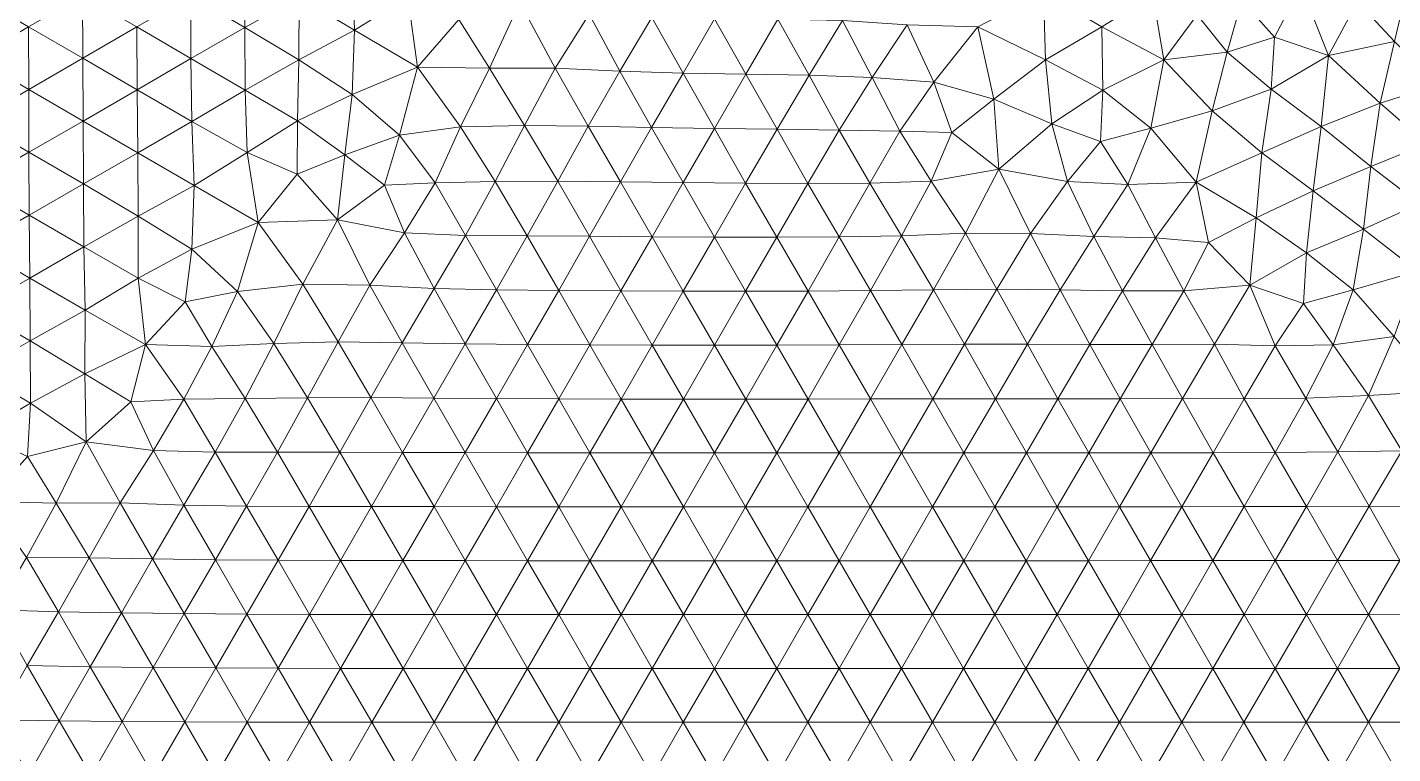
# Model space of a CAD drawing. Extents: x 1.2 to 53.9, y -43.5 to 3.2.
# Drawn here: x 35.909 to 40.299, y -39.549 to -37.213 of the extents above; entities that cross this region are included whole.
import ezdxf

# ---------------------------------------------------------------- set-up
doc = ezdxf.new("R2010")
doc.units = 0
doc.header["$MEASUREMENT"] = 0
doc.layers.add('layer', color=7, linetype='Continuous')

msp = doc.modelspace()

# ---------------------------------------------------------------- linework, layer by layer
at = {"layer": 'layer', "color": 47, "lineweight": 9}
for points in [[(36.6083, -37.0129), (36.4344, -37.1119), (36.6084, -37.2141)], [(36.6083, -37.0129), (36.6084, -37.2141), (36.7827, -37.116)], [(36.9549, -37.0172), (36.7827, -37.116), (36.9616, -37.2223)], [(36.9549, -37.0172), (36.9616, -37.2223), (37.1323, -37.1146)], [(40.3048, -37.2588), (40.3542, -37.0489), (40.1863, -37.1316)], [(39.9188, -37.2444), (40.0048, -37.082), (39.814, -37.127)], [(40.0933, -37.3034), (40.0048, -37.082), (39.9188, -37.2444)], [(40.0933, -37.3034), (40.1863, -37.1316), (40.0048, -37.082)], [(35.7397, -37.1101), (35.7399, -37.3118), (35.9133, -37.2111)], [(36.0868, -37.1106), (35.9133, -37.2111), (36.0874, -37.3124)], [(36.0868, -37.1106), (36.0874, -37.3124), (36.2608, -37.2119)], [(36.4344, -37.1119), (36.2608, -37.2119), (36.4353, -37.3135)], [(36.4344, -37.1119), (36.4353, -37.3135), (36.6084, -37.2141)], [(36.7827, -37.116), (36.6084, -37.2141), (36.7821, -37.3181)], [(36.7827, -37.116), (36.7821, -37.3181), (36.9616, -37.2223)], [(37.1323, -37.1146), (36.9616, -37.2223), (37.164, -37.3415)], [(37.1323, -37.1146), (37.164, -37.3415), (37.2968, -37.1875)], [(37.2968, -37.1875), (37.3953, -37.345), (37.4923, -37.1328)], [(37.3953, -37.345), (37.6067, -37.3443), (37.4923, -37.1328)], [(37.4923, -37.1328), (37.6067, -37.3443), (37.7161, -37.1712)], [(39.1833, -37.3182), (39.1761, -37.1013), (38.9657, -37.2119)], [(39.1833, -37.3182), (39.3639, -37.2118), (39.1761, -37.1013)], [(39.5638, -37.3176), (39.5276, -37.1083), (39.3639, -37.2118)], [(39.5638, -37.3176), (39.6709, -37.1734), (39.5276, -37.1083)], [(39.7673, -37.2933), (39.814, -37.127), (39.6709, -37.1734)], [(39.9188, -37.2444), (39.814, -37.127), (39.7673, -37.2933)], [(40.3048, -37.2588), (40.1863, -37.1316), (40.0933, -37.3034)], [(37.6067, -37.3443), (37.8146, -37.3545), (37.7161, -37.1712)], [(37.7161, -37.1712), (37.8146, -37.3545), (37.9172, -37.1817)], [(37.8146, -37.3545), (38.0175, -37.3604), (37.9172, -37.1817)], [(37.9172, -37.1817), (38.0175, -37.3604), (38.1184, -37.1855)], [(39.7673, -37.2933), (39.6709, -37.1734), (39.5638, -37.3176)], [(35.9133, -37.2111), (35.7399, -37.3118), (35.9138, -37.413)], [(35.9133, -37.2111), (35.9138, -37.413), (36.0874, -37.3124)], [(36.2608, -37.2119), (36.0874, -37.3124), (36.2622, -37.414)], [(36.2608, -37.2119), (36.2622, -37.414), (36.4353, -37.3135)], [(36.6084, -37.2141), (36.4353, -37.3135), (36.6095, -37.4148)], [(36.6084, -37.2141), (36.6095, -37.4148), (36.7821, -37.3181)], [(36.9616, -37.2223), (36.7821, -37.3181), (36.9537, -37.4297)], [(36.9616, -37.2223), (36.9537, -37.4297), (37.164, -37.3415)], [(37.2968, -37.1875), (37.164, -37.3415), (37.3953, -37.345)], [(38.0175, -37.3604), (38.2198, -37.3638), (38.1184, -37.1855)], [(38.1184, -37.1855), (38.2198, -37.3638), (38.3221, -37.1874)], [(38.2198, -37.3638), (38.4229, -37.3671), (38.3221, -37.1874)], [(38.3221, -37.1874), (38.4229, -37.3671), (38.5304, -37.1907)], [(38.4229, -37.3671), (38.6252, -37.3741), (38.5304, -37.1907)], [(38.5304, -37.1907), (38.6252, -37.3741), (38.738, -37.2051)], [(38.6252, -37.3741), (38.8243, -37.3894), (38.738, -37.2051)], [(38.8243, -37.3894), (38.9657, -37.2119), (38.738, -37.2051)], [(39.0166, -37.4443), (38.9657, -37.2119), (38.8243, -37.3894)], [(39.0166, -37.4443), (39.1833, -37.3182), (38.9657, -37.2119)], [(39.3671, -37.415), (39.3639, -37.2118), (39.1833, -37.3182)], [(39.3671, -37.415), (39.5638, -37.3176), (39.3639, -37.2118)], [(39.9081, -37.4124), (39.9188, -37.2444), (39.7673, -37.2933)], [(39.9081, -37.4124), (40.0933, -37.3034), (39.9188, -37.2444)], [(40.2586, -37.4574), (40.3048, -37.2588), (40.0933, -37.3034)], [(40.4459, -37.3977), (40.3048, -37.2588), (40.2586, -37.4574)], [(35.7399, -37.3118), (35.7402, -37.5136), (35.9138, -37.413)], [(36.0874, -37.3124), (35.9138, -37.413), (36.0884, -37.5146)], [(36.0874, -37.3124), (36.0884, -37.5146), (36.2622, -37.414)], [(36.4353, -37.3135), (36.2622, -37.414), (36.4386, -37.5159)], [(36.4353, -37.3135), (36.4386, -37.5159), (36.6095, -37.4148)], [(39.7185, -37.4815), (39.7673, -37.2933), (39.5638, -37.3176)], [(39.7185, -37.4815), (39.9081, -37.4124), (39.7673, -37.2933)], [(40.069, -37.5323), (40.0933, -37.3034), (39.9081, -37.4124)], [(40.2586, -37.4574), (40.0933, -37.3034), (40.069, -37.5323)], [(36.7821, -37.3181), (36.6095, -37.4148), (36.7781, -37.5142)], [(36.7821, -37.3181), (36.7781, -37.5142), (36.9537, -37.4297)], [(37.164, -37.3415), (36.9537, -37.4297), (37.1054, -37.5602)], [(37.164, -37.3415), (37.1054, -37.5602), (37.3017, -37.533)], [(37.164, -37.3415), (37.3017, -37.533), (37.3953, -37.345)], [(37.3017, -37.533), (37.5078, -37.5287), (37.3953, -37.345)], [(37.3953, -37.345), (37.5078, -37.5287), (37.6067, -37.3443)], [(37.5078, -37.5287), (37.7129, -37.5308), (37.6067, -37.3443)], [(37.6067, -37.3443), (37.7129, -37.5308), (37.8146, -37.3545)], [(37.7129, -37.5308), (37.9164, -37.5351), (37.8146, -37.3545)], [(37.8146, -37.3545), (37.9164, -37.5351), (38.0175, -37.3604)], [(37.9164, -37.5351), (38.1184, -37.5383), (38.0175, -37.3604)], [(38.0175, -37.3604), (38.1184, -37.5383), (38.2198, -37.3638)], [(39.2035, -37.523), (39.1833, -37.3182), (39.0166, -37.4443)], [(39.2035, -37.523), (39.3671, -37.415), (39.1833, -37.3182)], [(39.5213, -37.5374), (39.5638, -37.3176), (39.3671, -37.415)], [(39.5213, -37.5374), (39.7185, -37.4815), (39.5638, -37.3176)], [(38.1184, -37.5383), (38.3199, -37.5407), (38.2198, -37.3638)], [(38.2198, -37.3638), (38.3199, -37.5407), (38.4229, -37.3671)], [(38.3199, -37.5407), (38.52, -37.5434), (38.4229, -37.3671)], [(38.4229, -37.3671), (38.52, -37.5434), (38.6252, -37.3741)], [(38.52, -37.5434), (38.7144, -37.547), (38.6252, -37.3741)], [(38.6252, -37.3741), (38.7144, -37.547), (38.8243, -37.3894)], [(38.7144, -37.547), (38.8816, -37.5518), (38.8243, -37.3894)], [(38.8243, -37.3894), (38.8816, -37.5518), (39.0166, -37.4443)], [(40.4459, -37.3977), (40.2586, -37.4574), (40.4088, -37.588)], [(35.9138, -37.413), (35.7402, -37.5136), (35.9145, -37.615)], [(35.9138, -37.413), (35.9145, -37.615), (36.0884, -37.5146)], [(36.2622, -37.414), (36.0884, -37.5146), (36.2646, -37.6171)], [(36.2622, -37.414), (36.2646, -37.6171), (36.4386, -37.5159)], [(36.6095, -37.4148), (36.4386, -37.5159), (36.6165, -37.6153)], [(36.6095, -37.4148), (36.6165, -37.6153), (36.7781, -37.5142)], [(36.9537, -37.4297), (36.7781, -37.5142), (36.9303, -37.6237)], [(36.9537, -37.4297), (36.9303, -37.6237), (37.1054, -37.5602)], [(38.8816, -37.5518), (39.0333, -37.6698), (39.0166, -37.4443)], [(39.0333, -37.6698), (39.2035, -37.523), (39.0166, -37.4443)], [(39.3594, -37.5808), (39.3671, -37.415), (39.2035, -37.523)], [(39.3594, -37.5808), (39.5213, -37.5374), (39.3671, -37.415)], [(39.8787, -37.6172), (39.9081, -37.4124), (39.7185, -37.4815)], [(40.069, -37.5323), (39.9081, -37.4124), (39.8787, -37.6172)], [(39.6679, -37.7109), (39.7185, -37.4815), (39.5213, -37.5374)], [(39.8787, -37.6172), (39.7185, -37.4815), (39.6679, -37.7109)], [(40.2586, -37.4574), (40.069, -37.5323), (40.2287, -37.6606)], [(40.4088, -37.588), (40.2586, -37.4574), (40.2287, -37.6606)], [(35.7402, -37.5136), (35.7408, -37.7155), (35.9145, -37.615)], [(36.0884, -37.5146), (35.9145, -37.615), (36.0896, -37.717)], [(36.0884, -37.5146), (36.0896, -37.717), (36.2646, -37.6171)], [(36.4386, -37.5159), (36.2646, -37.6171), (36.4455, -37.7223)], [(36.4386, -37.5159), (36.4455, -37.7223), (36.6165, -37.6153)], [(36.7781, -37.5142), (36.6165, -37.6153), (36.7769, -37.6852)], [(36.7781, -37.5142), (36.7769, -37.6852), (36.9303, -37.6237)], [(37.1054, -37.5602), (37.2203, -37.7134), (37.3017, -37.533)], [(37.2203, -37.7134), (37.4138, -37.7085), (37.3017, -37.533)], [(37.3017, -37.533), (37.4138, -37.7085), (37.5078, -37.5287)], [(37.4138, -37.7085), (37.6144, -37.7084), (37.5078, -37.5287)], [(37.5078, -37.5287), (37.6144, -37.7084), (37.7129, -37.5308)], [(37.6144, -37.7084), (37.8163, -37.7103), (37.7129, -37.5308)], [(37.7129, -37.5308), (37.8163, -37.7103), (37.9164, -37.5351)], [(37.8163, -37.7103), (38.0178, -37.7125), (37.9164, -37.5351)], [(37.9164, -37.5351), (38.0178, -37.7125), (38.1184, -37.5383)], [(39.0333, -37.6698), (39.2539, -37.7092), (39.2035, -37.523)], [(39.2539, -37.7092), (39.3594, -37.5808), (39.2035, -37.523)], [(40.0441, -37.7394), (40.069, -37.5323), (39.8787, -37.6172)], [(40.2287, -37.6606), (40.069, -37.5323), (40.0441, -37.7394)], [(36.9303, -37.6237), (37.058, -37.721), (37.1054, -37.5602)], [(37.058, -37.721), (37.2203, -37.7134), (37.1054, -37.5602)], [(38.0178, -37.7125), (38.2188, -37.7142), (38.1184, -37.5383)], [(38.1184, -37.5383), (38.2188, -37.7142), (38.3199, -37.5407)], [(38.2188, -37.7142), (38.4192, -37.7151), (38.3199, -37.5407)], [(38.3199, -37.5407), (38.4192, -37.7151), (38.52, -37.5434)], [(38.4192, -37.7151), (38.6182, -37.7144), (38.52, -37.5434)], [(38.52, -37.5434), (38.6182, -37.7144), (38.7144, -37.547)], [(38.6182, -37.7144), (38.8156, -37.7074), (38.7144, -37.547)], [(38.7144, -37.547), (38.8156, -37.7074), (38.8816, -37.5518)], [(38.8156, -37.7074), (39.0333, -37.6698), (38.8816, -37.5518)], [(39.4473, -37.719), (39.5213, -37.5374), (39.3594, -37.5808)], [(39.6679, -37.7109), (39.5213, -37.5374), (39.4473, -37.719)], [(35.9145, -37.615), (35.7408, -37.7155), (35.9155, -37.8171)], [(35.9145, -37.615), (35.9155, -37.8171), (36.0896, -37.717)], [(36.2646, -37.6171), (36.0896, -37.717), (36.2654, -37.8201)], [(36.2646, -37.6171), (36.2654, -37.8201), (36.4455, -37.7223)], [(36.6165, -37.6153), (36.4455, -37.7223), (36.6519, -37.8405)], [(36.6165, -37.6153), (36.6519, -37.8405), (36.7769, -37.6852)], [(36.7769, -37.6852), (36.9068, -37.8327), (36.9303, -37.6237)], [(36.9303, -37.6237), (36.9068, -37.8327), (37.058, -37.721)], [(39.4473, -37.719), (39.3594, -37.5808), (39.2539, -37.7092)], [(39.8603, -37.8254), (39.8787, -37.6172), (39.6679, -37.7109)], [(40.0441, -37.7394), (39.8787, -37.6172), (39.8603, -37.8254)], [(40.3857, -37.7811), (40.4088, -37.588), (40.2287, -37.6606)], [(40.205, -37.8624), (40.2287, -37.6606), (40.0441, -37.7394)], [(40.3857, -37.7811), (40.2287, -37.6606), (40.205, -37.8624)], [(36.7769, -37.6852), (36.6519, -37.8405), (36.9068, -37.8327)], [(37.2203, -37.7134), (37.3184, -37.8822), (37.4138, -37.7085)], [(37.3184, -37.8822), (37.5168, -37.884), (37.4138, -37.7085)], [(37.4138, -37.7085), (37.5168, -37.884), (37.6144, -37.7084)], [(37.5168, -37.884), (37.717, -37.8853), (37.6144, -37.7084)], [(37.6144, -37.7084), (37.717, -37.8853), (37.8163, -37.7103)], [(37.717, -37.8853), (37.9177, -37.8867), (37.8163, -37.7103)], [(37.8163, -37.7103), (37.9177, -37.8867), (38.0178, -37.7125)], [(38.6182, -37.7144), (38.7201, -37.884), (38.8156, -37.7074)], [(38.7201, -37.884), (38.9254, -37.8753), (38.8156, -37.7074)], [(38.8156, -37.7074), (38.9254, -37.8753), (39.0333, -37.6698)], [(38.9254, -37.8753), (39.1346, -37.8758), (39.0333, -37.6698)], [(39.0333, -37.6698), (39.1346, -37.8758), (39.2539, -37.7092)], [(39.1346, -37.8758), (39.3389, -37.8856), (39.2539, -37.7092)], [(39.2539, -37.7092), (39.3389, -37.8856), (39.4473, -37.719)], [(39.6679, -37.7109), (39.4473, -37.719), (39.5369, -37.8903)], [(39.7071, -37.9056), (39.6679, -37.7109), (39.5369, -37.8903)], [(39.8603, -37.8254), (39.6679, -37.7109), (39.7071, -37.9056)], [(35.7408, -37.7155), (35.7417, -37.9174), (35.9155, -37.8171)], [(36.0896, -37.717), (35.9155, -37.8171), (36.0911, -37.9192)], [(36.0896, -37.717), (36.0911, -37.9192), (36.2654, -37.8201)], [(36.4455, -37.7223), (36.2654, -37.8201), (36.4381, -37.9267)], [(36.4455, -37.7223), (36.4381, -37.9267), (36.6519, -37.8405)], [(36.9068, -37.8327), (37.1224, -37.8745), (37.058, -37.721)], [(37.1224, -37.8745), (37.2203, -37.7134), (37.058, -37.721)], [(37.1224, -37.8745), (37.3184, -37.8822), (37.2203, -37.7134)], [(37.9177, -37.8867), (38.1185, -37.8878), (38.0178, -37.7125)], [(38.0178, -37.7125), (38.1185, -37.8878), (38.2188, -37.7142)], [(38.1185, -37.8878), (38.319, -37.8882), (38.2188, -37.7142)], [(38.2188, -37.7142), (38.319, -37.8882), (38.4192, -37.7151)], [(38.319, -37.8882), (38.5193, -37.8875), (38.4192, -37.7151)], [(38.4192, -37.7151), (38.5193, -37.8875), (38.6182, -37.7144)], [(38.5193, -37.8875), (38.7201, -37.884), (38.6182, -37.7144)], [(39.3389, -37.8856), (39.5369, -37.8903), (39.4473, -37.719)], [(40.0223, -37.9379), (40.0441, -37.7394), (39.8603, -37.8254)], [(40.205, -37.8624), (40.0441, -37.7394), (40.0223, -37.9379)], [(40.3795, -37.9979), (40.3857, -37.7811), (40.205, -37.8624)], [(35.9155, -37.8171), (35.7417, -37.9174), (35.9171, -38.0195)], [(35.9155, -37.8171), (35.9171, -38.0195), (36.0911, -37.9192)], [(36.2654, -37.8201), (36.0911, -37.9192), (36.2657, -38.0196)], [(36.2654, -37.8201), (36.2657, -38.0196), (36.4381, -37.9267)], [(36.6519, -37.8405), (36.4381, -37.9267), (36.5848, -38.0624)], [(36.6519, -37.8405), (36.5848, -38.0624), (36.7946, -38.0392)], [(36.6519, -37.8405), (36.7946, -38.0392), (36.9068, -37.8327)], [(36.7946, -38.0392), (37.0109, -38.0425), (36.9068, -37.8327)], [(36.9068, -37.8327), (37.0109, -38.0425), (37.1224, -37.8745)], [(39.7071, -37.9056), (39.8397, -38.0429), (39.8603, -37.8254)], [(40.0223, -37.9379), (39.8603, -37.8254), (39.8397, -38.0429)], [(37.0109, -38.0425), (37.2171, -38.0531), (37.1224, -37.8745)], [(37.1224, -37.8745), (37.2171, -38.0531), (37.3184, -37.8822)], [(37.2171, -38.0531), (37.4177, -38.0577), (37.3184, -37.8822)], [(37.3184, -37.8822), (37.4177, -38.0577), (37.5168, -37.884)], [(37.4177, -38.0577), (37.6177, -38.0596), (37.5168, -37.884)], [(37.5168, -37.884), (37.6177, -38.0596), (37.717, -37.8853)], [(37.6177, -38.0596), (37.8179, -38.0607), (37.717, -37.8853)], [(37.717, -37.8853), (37.8179, -38.0607), (37.9177, -37.8867)], [(37.8179, -38.0607), (38.0183, -38.0615), (37.9177, -37.8867)], [(37.9177, -37.8867), (38.0183, -38.0615), (38.1185, -37.8878)], [(38.0183, -38.0615), (38.2188, -38.0618), (38.1185, -37.8878)], [(38.1185, -37.8878), (38.2188, -38.0618), (38.319, -37.8882)], [(38.319, -37.8882), (38.4193, -38.0614), (38.5193, -37.8875)], [(38.4193, -38.0614), (38.6202, -38.06), (38.5193, -37.8875)], [(38.5193, -37.8875), (38.6202, -38.06), (38.7201, -37.884)], [(38.6202, -38.06), (38.8225, -38.0572), (38.7201, -37.884)], [(38.7201, -37.884), (38.8225, -38.0572), (38.9254, -37.8753)], [(38.8225, -38.0572), (39.0264, -38.0556), (38.9254, -37.8753)], [(38.9254, -37.8753), (39.0264, -38.0556), (39.1346, -37.8758)], [(39.0264, -38.0556), (39.23, -38.0576), (39.1346, -37.8758)], [(39.1346, -37.8758), (39.23, -38.0576), (39.3389, -37.8856)], [(39.23, -38.0576), (39.4307, -38.0605), (39.3389, -37.8856)], [(39.3389, -37.8856), (39.4307, -38.0605), (39.5369, -37.8903)], [(40.1717, -38.057), (40.205, -37.8624), (40.0223, -37.9379)], [(40.3795, -37.9979), (40.205, -37.8624), (40.1717, -38.057)], [(35.7417, -37.9174), (35.743, -38.1193), (35.9171, -38.0195)], [(36.0911, -37.9192), (35.9171, -38.0195), (36.0955, -38.1233)], [(36.0911, -37.9192), (36.0955, -38.1233), (36.2657, -38.0196)], [(36.4381, -37.9267), (36.2657, -38.0196), (36.4163, -38.0964)], [(36.4381, -37.9267), (36.4163, -38.0964), (36.5848, -38.0624)], [(38.2188, -38.0618), (38.4193, -38.0614), (38.319, -37.8882)], [(39.4307, -38.0605), (39.6277, -38.0609), (39.5369, -37.8903)], [(39.5369, -37.8903), (39.6277, -38.0609), (39.7071, -37.9056)], [(39.6277, -38.0609), (39.8397, -38.0429), (39.7071, -37.9056)], [(39.8397, -38.0429), (40.0126, -38.1018), (40.0223, -37.9379)], [(40.1717, -38.057), (40.0223, -37.9379), (40.0126, -38.1018)], [(35.9171, -38.0195), (35.743, -38.1193), (35.9184, -38.2218)], [(35.9171, -38.0195), (35.9184, -38.2218), (36.0955, -38.1233)], [(40.3795, -37.9979), (40.1717, -38.057), (40.3042, -38.2073)], [(36.2657, -38.0196), (36.0955, -38.1233), (36.2896, -38.2333)], [(36.2657, -38.0196), (36.2896, -38.2333), (36.4163, -38.0964)], [(36.4163, -38.0964), (36.5029, -38.24), (36.5848, -38.0624)], [(36.5029, -38.24), (36.7022, -38.2301), (36.5848, -38.0624)], [(36.5848, -38.0624), (36.7022, -38.2301), (36.7946, -38.0392)], [(36.7022, -38.2301), (36.9081, -38.2251), (36.7946, -38.0392)], [(36.7946, -38.0392), (36.9081, -38.2251), (37.0109, -38.0425)], [(36.9081, -38.2251), (37.1141, -38.2274), (37.0109, -38.0425)], [(37.0109, -38.0425), (37.1141, -38.2274), (37.2171, -38.0531)], [(37.1141, -38.2274), (37.3169, -38.2311), (37.2171, -38.0531)], [(37.2171, -38.0531), (37.3169, -38.2311), (37.4177, -38.0577)], [(37.3169, -38.2311), (37.5177, -38.2334), (37.4177, -38.0577)], [(37.4177, -38.0577), (37.5177, -38.2334), (37.6177, -38.0596)], [(37.5177, -38.2334), (37.718, -38.2345), (37.6177, -38.0596)], [(37.6177, -38.0596), (37.718, -38.2345), (37.8179, -38.0607)], [(37.718, -38.2345), (37.9183, -38.2351), (37.8179, -38.0607)], [(37.8179, -38.0607), (37.9183, -38.2351), (38.0183, -38.0615)], [(37.9183, -38.2351), (38.1186, -38.2353), (38.0183, -38.0615)], [(38.0183, -38.0615), (38.1186, -38.2353), (38.2188, -38.0618)], [(38.1186, -38.2353), (38.3191, -38.2352), (38.2188, -38.0618)], [(38.2188, -38.0618), (38.3191, -38.2352), (38.4193, -38.0614)], [(38.3191, -38.2352), (38.5197, -38.2346), (38.4193, -38.0614)], [(38.4193, -38.0614), (38.5197, -38.2346), (38.6202, -38.06)], [(38.5197, -38.2346), (38.7209, -38.2336), (38.6202, -38.06)], [(38.6202, -38.06), (38.7209, -38.2336), (38.8225, -38.0572)], [(38.7209, -38.2336), (38.9228, -38.2326), (38.8225, -38.0572)], [(38.8225, -38.0572), (38.9228, -38.2326), (39.0264, -38.0556)], [(38.9228, -38.2326), (39.1248, -38.2327), (39.0264, -38.0556)], [(39.0264, -38.0556), (39.1248, -38.2327), (39.23, -38.0576)], [(39.1248, -38.2327), (39.326, -38.2336), (39.23, -38.0576)], [(39.23, -38.0576), (39.326, -38.2336), (39.4307, -38.0605)], [(39.326, -38.2336), (39.5261, -38.2338), (39.4307, -38.0605)], [(39.4307, -38.0605), (39.5261, -38.2338), (39.6277, -38.0609)], [(39.5261, -38.2338), (39.7265, -38.2318), (39.6277, -38.0609)], [(39.6277, -38.0609), (39.7265, -38.2318), (39.8397, -38.0429)], [(39.7265, -38.2318), (39.9213, -38.2376), (39.8397, -38.0429)], [(39.8397, -38.0429), (39.9213, -38.2376), (40.0126, -38.1018)], [(40.0126, -38.1018), (40.1084, -38.2347), (40.1717, -38.057)], [(40.1084, -38.2347), (40.3042, -38.2073), (40.1717, -38.057)], [(36.4163, -38.0964), (36.2896, -38.2333), (36.5029, -38.24)], [(39.9213, -38.2376), (40.1084, -38.2347), (40.0126, -38.1018)], [(35.743, -38.1193), (35.7451, -38.3206), (35.9184, -38.2218)], [(36.0955, -38.1233), (35.9184, -38.2218), (36.0935, -38.3273)], [(36.0955, -38.1233), (36.0935, -38.3273), (36.2896, -38.2333)], [(35.9184, -38.2218), (35.7451, -38.3206), (35.9188, -38.4215)], [(35.9184, -38.2218), (35.9188, -38.4215), (36.0935, -38.3273)], [(36.2896, -38.2333), (36.0935, -38.3273), (36.2419, -38.4182)], [(36.2896, -38.2333), (36.2419, -38.4182), (36.4125, -38.4091)], [(36.2896, -38.2333), (36.4125, -38.4091), (36.5029, -38.24)], [(36.5029, -38.24), (36.6093, -38.4074), (36.7022, -38.2301)], [(36.6093, -38.4074), (36.8105, -38.4048), (36.7022, -38.2301)], [(36.7022, -38.2301), (36.8105, -38.4048), (36.9081, -38.2251)], [(36.8105, -38.4048), (37.0135, -38.4042), (36.9081, -38.2251)], [(36.9081, -38.2251), (37.0135, -38.4042), (37.1141, -38.2274)], [(37.0135, -38.4042), (37.216, -38.4055), (37.1141, -38.2274)], [(37.1141, -38.2274), (37.216, -38.4055), (37.3169, -38.2311)], [(37.216, -38.4055), (37.4173, -38.4071), (37.3169, -38.2311)], [(37.3169, -38.2311), (37.4173, -38.4071), (37.5177, -38.2334)], [(37.4173, -38.4071), (37.6178, -38.4081), (37.5177, -38.2334)], [(37.5177, -38.2334), (37.6178, -38.4081), (37.718, -38.2345)], [(37.6178, -38.4081), (37.8182, -38.4086), (37.718, -38.2345)], [(37.718, -38.2345), (37.8182, -38.4086), (37.9183, -38.2351)], [(37.8182, -38.4086), (38.0185, -38.4088), (37.9183, -38.2351)], [(37.9183, -38.2351), (38.0185, -38.4088), (38.1186, -38.2353)], [(38.0185, -38.4088), (38.2189, -38.4088), (38.1186, -38.2353)], [(38.1186, -38.2353), (38.2189, -38.4088), (38.3191, -38.2352)], [(38.2189, -38.4088), (38.4193, -38.4086), (38.3191, -38.2352)], [(38.3191, -38.2352), (38.4193, -38.4086), (38.5197, -38.2346)], [(38.4193, -38.4086), (38.62, -38.4081), (38.5197, -38.2346)], [(38.5197, -38.2346), (38.62, -38.4081), (38.7209, -38.2336)], [(38.62, -38.4081), (38.821, -38.4077), (38.7209, -38.2336)], [(38.7209, -38.2336), (38.821, -38.4077), (38.9228, -38.2326)], [(38.821, -38.4077), (39.0221, -38.4075), (38.9228, -38.2326)], [(38.9228, -38.2326), (39.0221, -38.4075), (39.1248, -38.2327)], [(39.0221, -38.4075), (39.2231, -38.4076), (39.1248, -38.2327)], [(39.1248, -38.2327), (39.2231, -38.4076), (39.326, -38.2336)], [(39.2231, -38.4076), (39.4235, -38.4077), (39.326, -38.2336)], [(39.326, -38.2336), (39.4235, -38.4077), (39.5261, -38.2338)], [(39.4235, -38.4077), (39.6235, -38.4074), (39.5261, -38.2338)], [(39.5261, -38.2338), (39.6235, -38.4074), (39.7265, -38.2318)], [(39.6235, -38.4074), (39.8222, -38.4076), (39.7265, -38.2318)], [(39.7265, -38.2318), (39.8222, -38.4076), (39.9213, -38.2376)], [(39.8222, -38.4076), (40.0195, -38.4061), (39.9213, -38.2376)], [(39.9213, -38.2376), (40.0195, -38.4061), (40.1084, -38.2347)], [(40.0195, -38.4061), (40.222, -38.3977), (40.1084, -38.2347)], [(40.1084, -38.2347), (40.222, -38.3977), (40.3042, -38.2073)], [(40.222, -38.3977), (40.4496, -38.3836), (40.3042, -38.2073)], [(36.4125, -38.4091), (36.6093, -38.4074), (36.5029, -38.24)], [(35.7451, -38.3206), (35.7506, -38.5204), (35.9188, -38.4215)], [(36.0935, -38.3273), (35.9188, -38.4215), (36.0982, -38.546)], [(36.0935, -38.3273), (36.0982, -38.546), (36.2419, -38.4182)], [(36.2419, -38.4182), (36.3146, -38.5744), (36.4125, -38.4091)], [(36.3146, -38.5744), (36.513, -38.5792), (36.4125, -38.4091)], [(36.513, -38.5792), (36.6093, -38.4074), (36.4125, -38.4091)], [(36.513, -38.5792), (36.7131, -38.5799), (36.6093, -38.4074)], [(36.6093, -38.4074), (36.7131, -38.5799), (36.8105, -38.4048)], [(36.7131, -38.5799), (36.9143, -38.5798), (36.8105, -38.4048)], [(36.8105, -38.4048), (36.9143, -38.5798), (37.0135, -38.4042)], [(36.9143, -38.5798), (37.1158, -38.5802), (37.0135, -38.4042)], [(37.0135, -38.4042), (37.1158, -38.5802), (37.216, -38.4055)], [(37.1158, -38.5802), (37.317, -38.5809), (37.216, -38.4055)], [(37.216, -38.4055), (37.317, -38.5809), (37.4173, -38.4071)], [(37.317, -38.5809), (37.5176, -38.5816), (37.4173, -38.4071)], [(37.4173, -38.4071), (37.5176, -38.5816), (37.6178, -38.4081)], [(37.5176, -38.5816), (37.718, -38.582), (37.6178, -38.4081)], [(37.6178, -38.4081), (37.718, -38.582), (37.8182, -38.4086)], [(37.718, -38.582), (37.9183, -38.5822), (37.8182, -38.4086)], [(37.8182, -38.4086), (37.9183, -38.5822), (38.0185, -38.4088)], [(37.9183, -38.5822), (38.1187, -38.5822), (38.0185, -38.4088)], [(38.0185, -38.4088), (38.1187, -38.5822), (38.2189, -38.4088)], [(38.1187, -38.5822), (38.319, -38.5821), (38.2189, -38.4088)], [(38.2189, -38.4088), (38.319, -38.5821), (38.4193, -38.4086)], [(38.319, -38.5821), (38.5195, -38.582), (38.4193, -38.4086)], [(38.4193, -38.4086), (38.5195, -38.582), (38.62, -38.4081)], [(38.5195, -38.582), (38.7201, -38.5817), (38.62, -38.4081)], [(38.62, -38.4081), (38.7201, -38.5817), (38.821, -38.4077)], [(38.7201, -38.5817), (38.9207, -38.5816), (38.821, -38.4077)], [(38.821, -38.4077), (38.9207, -38.5816), (39.0221, -38.4075)], [(38.9207, -38.5816), (39.1214, -38.5815), (39.0221, -38.4075)], [(39.0221, -38.4075), (39.1214, -38.5815), (39.2231, -38.4076)], [(39.1214, -38.5815), (39.3219, -38.5815), (39.2231, -38.4076)], [(39.2231, -38.4076), (39.3219, -38.5815), (39.4235, -38.4077)], [(39.3219, -38.5815), (39.5221, -38.5814), (39.4235, -38.4077)], [(39.4235, -38.4077), (39.5221, -38.5814), (39.6235, -38.4074)], [(39.5221, -38.5814), (39.7219, -38.5812), (39.6235, -38.4074)], [(39.6235, -38.4074), (39.7219, -38.5812), (39.8222, -38.4076)], [(39.7219, -38.5812), (39.9215, -38.5803), (39.8222, -38.4076)], [(39.8222, -38.4076), (39.9215, -38.5803), (40.0195, -38.4061)], [(39.9215, -38.5803), (40.1228, -38.578), (40.0195, -38.4061)], [(40.0195, -38.4061), (40.1228, -38.578), (40.222, -38.3977)], [(40.1228, -38.578), (40.3285, -38.5758), (40.222, -38.3977)], [(40.222, -38.3977), (40.3285, -38.5758), (40.4496, -38.3836)], [(35.9188, -38.4215), (35.7506, -38.5204), (35.9095, -38.5938)], [(35.9188, -38.4215), (35.9095, -38.5938), (36.0982, -38.546)], [(36.0982, -38.546), (36.3146, -38.5744), (36.2419, -38.4182)], [(35.7506, -38.5204), (35.7799, -38.7377), (35.9095, -38.5938)], [(35.9095, -38.5938), (36.0018, -38.7433), (36.0982, -38.546)], [(36.0018, -38.7433), (36.208, -38.7428), (36.0982, -38.546)], [(36.0982, -38.546), (36.208, -38.7428), (36.3146, -38.5744)], [(36.208, -38.7428), (36.4128, -38.7498), (36.3146, -38.5744)], [(36.3146, -38.5744), (36.4128, -38.7498), (36.513, -38.5792)], [(36.4128, -38.7498), (36.6141, -38.7528), (36.513, -38.5792)], [(36.513, -38.5792), (36.6141, -38.7528), (36.7131, -38.5799)], [(36.6141, -38.7528), (36.8151, -38.7539), (36.7131, -38.5799)], [(36.7131, -38.5799), (36.8151, -38.7539), (36.9143, -38.5798)], [(36.8151, -38.7539), (37.016, -38.7543), (36.9143, -38.5798)], [(36.9143, -38.5798), (37.016, -38.7543), (37.1158, -38.5802)], [(37.016, -38.7543), (37.2168, -38.7547), (37.1158, -38.5802)], [(37.1158, -38.5802), (37.2168, -38.7547), (37.317, -38.5809)], [(37.2168, -38.7547), (37.4174, -38.755), (37.317, -38.5809)], [(37.317, -38.5809), (37.4174, -38.755), (37.5176, -38.5816)], [(37.4174, -38.755), (37.6178, -38.7553), (37.5176, -38.5816)], [(37.5176, -38.5816), (37.6178, -38.7553), (37.718, -38.582)], [(37.6178, -38.7553), (37.8182, -38.7555), (37.718, -38.582)], [(37.718, -38.582), (37.8182, -38.7555), (37.9183, -38.5822)], [(37.8182, -38.7555), (38.0185, -38.7555), (37.9183, -38.5822)], [(37.9183, -38.5822), (38.0185, -38.7555), (38.1187, -38.5822)], [(38.0185, -38.7555), (38.2188, -38.7555), (38.1187, -38.5822)], [(38.1187, -38.5822), (38.2188, -38.7555), (38.319, -38.5821)], [(38.2188, -38.7555), (38.4192, -38.7554), (38.319, -38.5821)], [(38.319, -38.5821), (38.4192, -38.7554), (38.5195, -38.582)], [(38.4192, -38.7554), (38.6196, -38.7553), (38.5195, -38.582)], [(38.5195, -38.582), (38.6196, -38.7553), (38.7201, -38.5817)], [(38.6196, -38.7553), (38.82, -38.7553), (38.7201, -38.5817)], [(38.7201, -38.5817), (38.82, -38.7553), (38.9207, -38.5816)], [(38.82, -38.7553), (39.0205, -38.7552), (38.9207, -38.5816)], [(38.9207, -38.5816), (39.0205, -38.7552), (39.1214, -38.5815)], [(39.0205, -38.7552), (39.2209, -38.7552), (39.1214, -38.5815)], [(39.1214, -38.5815), (39.2209, -38.7552), (39.3219, -38.5815)], [(39.2209, -38.7552), (39.4212, -38.7551), (39.3219, -38.5815)], [(39.3219, -38.5815), (39.4212, -38.7551), (39.5221, -38.5814)], [(39.4212, -38.7551), (39.6214, -38.7549), (39.5221, -38.5814)], [(39.5221, -38.5814), (39.6214, -38.7549), (39.7219, -38.5812)], [(39.6214, -38.7549), (39.8215, -38.7545), (39.7219, -38.5812)], [(39.7219, -38.5812), (39.8215, -38.7545), (39.9215, -38.5803)], [(39.8215, -38.7545), (40.0222, -38.7538), (39.9215, -38.5803)], [(39.9215, -38.5803), (40.0222, -38.7538), (40.1228, -38.578)], [(40.0222, -38.7538), (40.2238, -38.7534), (40.1228, -38.578)], [(40.1228, -38.578), (40.2238, -38.7534), (40.3285, -38.5758)], [(40.2238, -38.7534), (40.4248, -38.7556), (40.3285, -38.5758)], [(35.9095, -38.5938), (35.7799, -38.7377), (36.0018, -38.7433)], [(35.7799, -38.7377), (35.9066, -38.9182), (36.0018, -38.7433)], [(35.9066, -38.9182), (36.1083, -38.9196), (36.0018, -38.7433)], [(36.0018, -38.7433), (36.1083, -38.9196), (36.208, -38.7428)], [(36.1083, -38.9196), (36.3117, -38.9224), (36.208, -38.7428)], [(36.208, -38.7428), (36.3117, -38.9224), (36.4128, -38.7498)], [(36.3117, -38.9224), (36.514, -38.9255), (36.4128, -38.7498)], [(36.4128, -38.7498), (36.514, -38.9255), (36.6141, -38.7528)], [(36.514, -38.9255), (36.7153, -38.9271), (36.6141, -38.7528)], [(36.6141, -38.7528), (36.7153, -38.9271), (36.8151, -38.7539)], [(36.7153, -38.9271), (36.9161, -38.9279), (36.8151, -38.7539)], [(36.8151, -38.7539), (36.9161, -38.9279), (37.016, -38.7543)], [(36.9161, -38.9279), (37.1168, -38.9282), (37.016, -38.7543)], [(37.016, -38.7543), (37.1168, -38.9282), (37.2168, -38.7547)], [(37.1168, -38.9282), (37.3173, -38.9285), (37.2168, -38.7547)], [(37.2168, -38.7547), (37.3173, -38.9285), (37.4174, -38.755)], [(37.3173, -38.9285), (37.5177, -38.9286), (37.4174, -38.755)], [(37.4174, -38.755), (37.5177, -38.9286), (37.6178, -38.7553)], [(37.5177, -38.9286), (37.718, -38.9287), (37.6178, -38.7553)], [(37.6178, -38.7553), (37.718, -38.9287), (37.8182, -38.7555)], [(37.718, -38.9287), (37.9183, -38.9288), (37.8182, -38.7555)], [(37.8182, -38.7555), (37.9183, -38.9288), (38.0185, -38.7555)], [(37.9183, -38.9288), (38.1186, -38.9288), (38.0185, -38.7555)], [(38.0185, -38.7555), (38.1186, -38.9288), (38.2188, -38.7555)], [(38.1186, -38.9288), (38.3189, -38.9288), (38.2188, -38.7555)], [(38.2188, -38.7555), (38.3189, -38.9288), (38.4192, -38.7554)], [(38.3189, -38.9288), (38.5193, -38.9287), (38.4192, -38.7554)], [(38.4192, -38.7554), (38.5193, -38.9287), (38.6196, -38.7553)], [(38.5193, -38.9287), (38.7196, -38.9287), (38.6196, -38.7553)], [(38.6196, -38.7553), (38.7196, -38.9287), (38.82, -38.7553)], [(38.7196, -38.9287), (38.92, -38.9286), (38.82, -38.7553)], [(38.82, -38.7553), (38.92, -38.9286), (39.0205, -38.7552)], [(38.92, -38.9286), (39.1204, -38.9286), (39.0205, -38.7552)], [(39.0205, -38.7552), (39.1204, -38.9286), (39.2209, -38.7552)], [(39.1204, -38.9286), (39.3207, -38.9286), (39.2209, -38.7552)], [(39.2209, -38.7552), (39.3207, -38.9286), (39.4212, -38.7551)], [(39.3207, -38.9286), (39.521, -38.9285), (39.4212, -38.7551)], [(39.4212, -38.7551), (39.521, -38.9285), (39.6214, -38.7549)], [(39.521, -38.9285), (39.7212, -38.9283), (39.6214, -38.7549)], [(39.6214, -38.7549), (39.7212, -38.9283), (39.8215, -38.7545)], [(39.7212, -38.9283), (39.9216, -38.9281), (39.8215, -38.7545)], [(39.8215, -38.7545), (39.9216, -38.9281), (40.0222, -38.7538)], [(39.9216, -38.9281), (40.1223, -38.9279), (40.0222, -38.7538)], [(40.0222, -38.7538), (40.1223, -38.9279), (40.2238, -38.7534)], [(40.1223, -38.9279), (40.3228, -38.9285), (40.2238, -38.7534)], [(40.2238, -38.7534), (40.3228, -38.9285), (40.4248, -38.7556)], [(35.8076, -39.0868), (36.0093, -39.093), (35.9066, -38.9182)], [(35.9066, -38.9182), (36.0093, -39.093), (36.1083, -38.9196)], [(36.0093, -39.093), (36.2117, -39.0962), (36.1083, -38.9196)], [(36.1083, -38.9196), (36.2117, -39.0962), (36.3117, -38.9224)], [(36.2117, -39.0962), (36.4138, -39.0986), (36.3117, -38.9224)], [(36.3117, -38.9224), (36.4138, -39.0986), (36.514, -38.9255)], [(36.4138, -39.0986), (36.6153, -39.1003), (36.514, -38.9255)], [(36.514, -38.9255), (36.6153, -39.1003), (36.7153, -38.9271)], [(36.6153, -39.1003), (36.8161, -39.1012), (36.7153, -38.9271)], [(36.7153, -38.9271), (36.8161, -39.1012), (36.9161, -38.9279)], [(36.8161, -39.1012), (37.0167, -39.1016), (36.9161, -38.9279)], [(36.9161, -38.9279), (37.0167, -39.1016), (37.1168, -38.9282)], [(37.0167, -39.1016), (37.2172, -39.1018), (37.1168, -38.9282)], [(37.1168, -38.9282), (37.2172, -39.1018), (37.3173, -38.9285)], [(37.2172, -39.1018), (37.4175, -39.1019), (37.3173, -38.9285)], [(37.3173, -38.9285), (37.4175, -39.1019), (37.5177, -38.9286)], [(37.4175, -39.1019), (37.6179, -39.102), (37.5177, -38.9286)], [(37.5177, -38.9286), (37.6179, -39.102), (37.718, -38.9287)], [(37.6179, -39.102), (37.8182, -39.102), (37.718, -38.9287)], [(37.718, -38.9287), (37.8182, -39.102), (37.9183, -38.9288)], [(37.8182, -39.102), (38.0185, -39.102), (37.9183, -38.9288)], [(37.9183, -38.9288), (38.0185, -39.102), (38.1186, -38.9288)], [(38.0185, -39.102), (38.2188, -39.102), (38.1186, -38.9288)], [(38.1186, -38.9288), (38.2188, -39.102), (38.3189, -38.9288)], [(38.2188, -39.102), (38.4191, -39.102), (38.3189, -38.9288)], [(38.3189, -38.9288), (38.4191, -39.102), (38.5193, -38.9287)], [(38.4191, -39.102), (38.6194, -39.102), (38.5193, -38.9287)], [(38.5193, -38.9287), (38.6194, -39.102), (38.7196, -38.9287)], [(38.6194, -39.102), (38.8197, -39.102), (38.7196, -38.9287)], [(38.7196, -38.9287), (38.8197, -39.102), (38.92, -38.9286)], [(38.8197, -39.102), (39.02, -39.102), (38.92, -38.9286)], [(38.92, -38.9286), (39.02, -39.102), (39.1204, -38.9286)], [(39.02, -39.102), (39.2203, -39.1019), (39.1204, -38.9286)], [(39.1204, -38.9286), (39.2203, -39.1019), (39.3207, -38.9286)], [(39.2203, -39.1019), (39.4207, -39.1019), (39.3207, -38.9286)], [(39.3207, -38.9286), (39.4207, -39.1019), (39.521, -38.9285)], [(39.4207, -39.1019), (39.6209, -39.1018), (39.521, -38.9285)], [(39.521, -38.9285), (39.6209, -39.1018), (39.7212, -38.9283)], [(39.6209, -39.1018), (39.8213, -39.1017), (39.7212, -38.9283)], [(39.7212, -38.9283), (39.8213, -39.1017), (39.9216, -38.9281)], [(39.8213, -39.1017), (40.0217, -39.1017), (39.9216, -38.9281)], [(39.9216, -38.9281), (40.0217, -39.1017), (40.1223, -38.9279)], [(40.0217, -39.1017), (40.222, -39.1018), (40.1223, -38.9279)], [(40.1223, -38.9279), (40.222, -39.1018), (40.3228, -38.9285)], [(40.222, -39.1018), (40.422, -39.1023), (40.3228, -38.9285)], [(35.8076, -39.0868), (35.9086, -39.2656), (36.0093, -39.093)], [(35.9086, -39.2656), (36.1117, -39.2696), (36.0093, -39.093)], [(36.0093, -39.093), (36.1117, -39.2696), (36.2117, -39.0962)], [(36.1117, -39.2696), (36.3138, -39.2721), (36.2117, -39.0962)], [(36.2117, -39.0962), (36.3138, -39.2721), (36.4138, -39.0986)], [(36.3138, -39.2721), (36.5152, -39.2736), (36.4138, -39.0986)], [(36.4138, -39.0986), (36.5152, -39.2736), (36.6153, -39.1003)], [(36.5152, -39.2736), (36.716, -39.2745), (36.6153, -39.1003)], [(36.6153, -39.1003), (36.716, -39.2745), (36.8161, -39.1012)], [(36.716, -39.2745), (36.9166, -39.2749), (36.8161, -39.1012)], [(36.8161, -39.1012), (36.9166, -39.2749), (37.0167, -39.1016)], [(36.9166, -39.2749), (37.1171, -39.2751), (37.0167, -39.1016)], [(37.0167, -39.1016), (37.1171, -39.2751), (37.2172, -39.1018)], [(37.1171, -39.2751), (37.3174, -39.2752), (37.2172, -39.1018)], [(37.2172, -39.1018), (37.3174, -39.2752), (37.4175, -39.1019)], [(37.3174, -39.2752), (37.5177, -39.2752), (37.4175, -39.1019)], [(37.4175, -39.1019), (37.5177, -39.2752), (37.6179, -39.102)], [(37.5177, -39.2752), (37.718, -39.2752), (37.6179, -39.102)], [(37.6179, -39.102), (37.718, -39.2752), (37.8182, -39.102)], [(37.718, -39.2752), (37.9183, -39.2753), (37.8182, -39.102)], [(37.8182, -39.102), (37.9183, -39.2753), (38.0185, -39.102)], [(37.9183, -39.2753), (38.1186, -39.2753), (38.0185, -39.102)], [(38.0185, -39.102), (38.1186, -39.2753), (38.2188, -39.102)], [(38.1186, -39.2753), (38.3189, -39.2753), (38.2188, -39.102)], [(38.2188, -39.102), (38.3189, -39.2753), (38.4191, -39.102)], [(38.3189, -39.2753), (38.5192, -39.2752), (38.4191, -39.102)], [(38.4191, -39.102), (38.5192, -39.2752), (38.6194, -39.102)], [(38.5192, -39.2752), (38.7195, -39.2752), (38.6194, -39.102)], [(38.6194, -39.102), (38.7195, -39.2752), (38.8197, -39.102)], [(38.7195, -39.2752), (38.9198, -39.2752), (38.8197, -39.102)], [(38.8197, -39.102), (38.9198, -39.2752), (39.02, -39.102)], [(38.9198, -39.2752), (39.1201, -39.2752), (39.02, -39.102)], [(39.02, -39.102), (39.1201, -39.2752), (39.2203, -39.1019)], [(39.1201, -39.2752), (39.3204, -39.2752), (39.2203, -39.1019)], [(39.2203, -39.1019), (39.3204, -39.2752), (39.4207, -39.1019)], [(39.3204, -39.2752), (39.5207, -39.2752), (39.4207, -39.1019)], [(39.4207, -39.1019), (39.5207, -39.2752), (39.6209, -39.1018)], [(39.5207, -39.2752), (39.721, -39.2751), (39.6209, -39.1018)], [(39.6209, -39.1018), (39.721, -39.2751), (39.8213, -39.1017)], [(39.721, -39.2751), (39.9213, -39.2751), (39.8213, -39.1017)], [(39.8213, -39.1017), (39.9213, -39.2751), (40.0217, -39.1017)], [(39.9213, -39.2751), (40.1216, -39.2751), (40.0217, -39.1017)], [(40.0217, -39.1017), (40.1216, -39.2751), (40.222, -39.1018)], [(40.1216, -39.2751), (40.3218, -39.2753), (40.222, -39.1018)], [(40.222, -39.1018), (40.3218, -39.2753), (40.422, -39.1023)], [(35.8085, -39.4405), (36.0118, -39.4433), (35.9086, -39.2656)], [(35.9086, -39.2656), (36.0118, -39.4433), (36.1117, -39.2696)], [(36.0118, -39.4433), (36.2138, -39.4455), (36.1117, -39.2696)], [(36.1117, -39.2696), (36.2138, -39.4455), (36.3138, -39.2721)], [(36.2138, -39.4455), (36.4151, -39.4469), (36.3138, -39.2721)], [(36.3138, -39.2721), (36.4151, -39.4469), (36.5152, -39.2736)], [(36.4151, -39.4469), (36.616, -39.4477), (36.5152, -39.2736)], [(36.5152, -39.2736), (36.616, -39.4477), (36.716, -39.2745)], [(36.616, -39.4477), (36.8165, -39.4481), (36.716, -39.2745)], [(36.716, -39.2745), (36.8165, -39.4481), (36.9166, -39.2749)], [(36.8165, -39.4481), (37.0169, -39.4483), (36.9166, -39.2749)], [(36.9166, -39.2749), (37.0169, -39.4483), (37.1171, -39.2751)], [(37.0169, -39.4483), (37.2173, -39.4484), (37.1171, -39.2751)], [(37.1171, -39.2751), (37.2173, -39.4484), (37.3174, -39.2752)], [(37.2173, -39.4484), (37.4176, -39.4484), (37.3174, -39.2752)], [(37.3174, -39.2752), (37.4176, -39.4484), (37.5177, -39.2752)], [(37.4176, -39.4484), (37.6179, -39.4485), (37.5177, -39.2752)], [(37.5177, -39.2752), (37.6179, -39.4485), (37.718, -39.2752)], [(37.6179, -39.4485), (37.8182, -39.4485), (37.718, -39.2752)], [(37.718, -39.2752), (37.8182, -39.4485), (37.9183, -39.2753)], [(37.8182, -39.4485), (38.0184, -39.4485), (37.9183, -39.2753)], [(37.9183, -39.2753), (38.0184, -39.4485), (38.1186, -39.2753)], [(38.0184, -39.4485), (38.2187, -39.4485), (38.1186, -39.2753)], [(38.1186, -39.2753), (38.2187, -39.4485), (38.3189, -39.2753)], [(38.2187, -39.4485), (38.419, -39.4485), (38.3189, -39.2753)], [(38.3189, -39.2753), (38.419, -39.4485), (38.5192, -39.2752)], [(38.419, -39.4485), (38.6193, -39.4485), (38.5192, -39.2752)], [(38.5192, -39.2752), (38.6193, -39.4485), (38.7195, -39.2752)], [(38.6193, -39.4485), (38.8196, -39.4485), (38.7195, -39.2752)], [(38.7195, -39.2752), (38.8196, -39.4485), (38.9198, -39.2752)], [(38.8196, -39.4485), (39.0199, -39.4485), (38.9198, -39.2752)], [(38.9198, -39.2752), (39.0199, -39.4485), (39.1201, -39.2752)], [(39.0199, -39.4485), (39.2202, -39.4484), (39.1201, -39.2752)], [(39.1201, -39.2752), (39.2202, -39.4484), (39.3204, -39.2752)], [(39.2202, -39.4484), (39.4205, -39.4484), (39.3204, -39.2752)], [(39.3204, -39.2752), (39.4205, -39.4484), (39.5207, -39.2752)], [(39.4205, -39.4484), (39.6208, -39.4484), (39.5207, -39.2752)], [(39.5207, -39.2752), (39.6208, -39.4484), (39.721, -39.2751)], [(39.6208, -39.4484), (39.8211, -39.4484), (39.721, -39.2751)], [(39.721, -39.2751), (39.8211, -39.4484), (39.9213, -39.2751)], [(39.8211, -39.4484), (40.0214, -39.4484), (39.9213, -39.2751)], [(39.9213, -39.2751), (40.0214, -39.4484), (40.1216, -39.2751)], [(40.0214, -39.4484), (40.2216, -39.4484), (40.1216, -39.2751)], [(40.1216, -39.2751), (40.2216, -39.4484), (40.3218, -39.2753)], [(40.2216, -39.4484), (40.4218, -39.4485), (40.3218, -39.2753)], [(35.7107, -39.6167), (35.9125, -39.6177), (35.8085, -39.4405)], [(35.8085, -39.4405), (35.9125, -39.6177), (36.0118, -39.4433)], [(35.9125, -39.6177), (36.1141, -39.6192), (36.0118, -39.4433)], [(36.0118, -39.4433), (36.1141, -39.6192), (36.2138, -39.4455)], [(36.1141, -39.6192), (36.3151, -39.6203), (36.2138, -39.4455)], [(36.2138, -39.4455), (36.3151, -39.6203), (36.4151, -39.4469)], [(36.3151, -39.6203), (36.5159, -39.621), (36.4151, -39.4469)], [(36.4151, -39.4469), (36.5159, -39.621), (36.616, -39.4477)], [(36.5159, -39.621), (36.7164, -39.6214), (36.616, -39.4477)], [(36.616, -39.4477), (36.7164, -39.6214), (36.8165, -39.4481)], [(36.7164, -39.6214), (36.9168, -39.6216), (36.8165, -39.4481)], [(36.8165, -39.4481), (36.9168, -39.6216), (37.0169, -39.4483)], [(36.9168, -39.6216), (37.1171, -39.6216), (37.0169, -39.4483)], [(37.0169, -39.4483), (37.1171, -39.6216), (37.2173, -39.4484)], [(37.1171, -39.6216), (37.3174, -39.6217), (37.2173, -39.4484)], [(37.2173, -39.4484), (37.3174, -39.6217), (37.4176, -39.4484)], [(37.3174, -39.6217), (37.5177, -39.6217), (37.4176, -39.4484)], [(37.4176, -39.4484), (37.5177, -39.6217), (37.6179, -39.4485)], [(37.5177, -39.6217), (37.718, -39.6217), (37.6179, -39.4485)], [(37.6179, -39.4485), (37.718, -39.6217), (37.8182, -39.4485)], [(37.718, -39.6217), (37.9183, -39.6217), (37.8182, -39.4485)], [(37.8182, -39.4485), (37.9183, -39.6217), (38.0184, -39.4485)], [(37.9183, -39.6217), (38.1186, -39.6217), (38.0184, -39.4485)], [(38.0184, -39.4485), (38.1186, -39.6217), (38.2187, -39.4485)], [(38.1186, -39.6217), (38.3189, -39.6217), (38.2187, -39.4485)], [(38.2187, -39.4485), (38.3189, -39.6217), (38.419, -39.4485)], [(38.3189, -39.6217), (38.5192, -39.6217), (38.419, -39.4485)], [(38.419, -39.4485), (38.5192, -39.6217), (38.6193, -39.4485)], [(38.5192, -39.6217), (38.7194, -39.6217), (38.6193, -39.4485)], [(38.6193, -39.4485), (38.7194, -39.6217), (38.8196, -39.4485)], [(38.7194, -39.6217), (38.9197, -39.6217), (38.8196, -39.4485)], [(38.8196, -39.4485), (38.9197, -39.6217), (39.0199, -39.4485)], [(38.9197, -39.6217), (39.12, -39.6217), (39.0199, -39.4485)], [(39.0199, -39.4485), (39.12, -39.6217), (39.2202, -39.4484)], [(39.12, -39.6217), (39.3203, -39.6217), (39.2202, -39.4484)], [(39.2202, -39.4484), (39.3203, -39.6217), (39.4205, -39.4484)], [(39.3203, -39.6217), (39.5206, -39.6217), (39.4205, -39.4484)], [(39.4205, -39.4484), (39.5206, -39.6217), (39.6208, -39.4484)], [(39.5206, -39.6217), (39.7209, -39.6217), (39.6208, -39.4484)], [(39.6208, -39.4484), (39.7209, -39.6217), (39.8211, -39.4484)], [(39.7209, -39.6217), (39.9212, -39.6217), (39.8211, -39.4484)], [(39.8211, -39.4484), (39.9212, -39.6217), (40.0214, -39.4484)], [(39.9212, -39.6217), (40.1215, -39.6217), (40.0214, -39.4484)], [(40.0214, -39.4484), (40.1215, -39.6217), (40.2216, -39.4484)], [(40.1215, -39.6217), (40.3217, -39.6217), (40.2216, -39.4484)], [(40.2216, -39.4484), (40.3217, -39.6217), (40.4218, -39.4485)]]:
    msp.add_3dface(points, dxfattribs=at)

doc.saveas('drawing.dxf')
